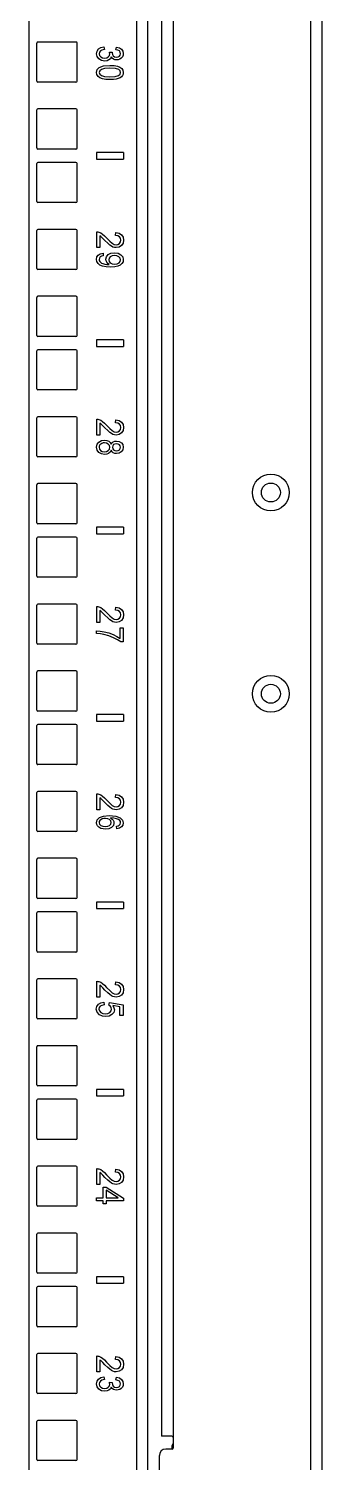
# Model space of a CAD drawing. Extents: x 8 to 102, y 11 to 162.
# Drawn here: x 28.77 to 31.51, y 53.18 to 66.57 of the extents above; entities that cross this region are included whole.
import ezdxf

# ---------------------------------------------------------------- set-up
doc = ezdxf.new("R2010")
doc.units = 0
doc.header["$MEASUREMENT"] = 0
doc.layers.add('TFR-TRI3', color=7, linetype='CONTINUOUS')

msp = doc.modelspace()

# ---------------------------------------------------------------- linework, layer by layer
at = {"layer": 'TFR-TRI3', "color": 113, "linetype": 'CONTINUOUS'}
for p, q in [((31.506, 11.26), (31.506, 107.017)), ((31.397, 104.587), (31.397, 13.694)), ((30.006, 103.717), (30.006, 53.425)), ((30.114, 103.727), (30.114, 53.415)), ((30.034, 53.425), (30.006, 53.425)), ((30.104, 53.425), (30.034, 53.425)), ((30.104, 53.305), (30.046, 53.305)), ((30.104, 53.425), (30.107, 53.424)), ((30.107, 53.424), (30.11, 53.423)), ((30.11, 53.423), (30.113, 53.42)), ((30.113, 53.42), (30.114, 53.417)), ((30.114, 53.417), (30.114, 53.415)), ((30.114, 53.415), (30.114, 53.315)), ((29.986, 51.23), (29.986, 53.245))]:
    msp.add_line(p, q, dxfattribs=at)
at = {"layer": 'TFR-TRI3', "color": 215, "linetype": 'CONTINUOUS'}
for p, q in [((28.768, 105.712), (28.768, 13.903)), ((29.773, 105.712), (29.773, 13.903)), ((29.878, 13.903), (29.878, 105.712)), ((28.843, 66.083), (28.843, 66.438)), ((28.844, 66.083), (28.844, 66.438)), ((29.208, 66.448), (28.853, 66.448)), ((29.218, 66.083), (29.218, 66.438)), ((29.208, 66.073), (28.853, 66.073)), ((28.843, 65.458), (28.843, 65.813)), ((28.844, 65.458), (28.844, 65.813)), ((29.208, 65.823), (28.853, 65.823)), ((29.218, 65.458), (29.218, 65.813)), ((29.208, 65.448), (28.853, 65.448)), ((28.843, 64.958), (28.843, 65.313)), ((28.844, 64.958), (28.844, 65.313)), ((29.208, 65.323), (28.853, 65.323)), ((29.218, 64.958), (29.218, 65.313)), ((29.208, 64.948), (28.853, 64.948)), ((28.843, 64.333), (28.843, 64.688)), ((28.844, 64.333), (28.844, 64.688)), ((29.208, 64.698), (28.853, 64.698)), ((29.218, 64.333), (29.218, 64.688)), ((29.208, 64.323), (28.853, 64.323)), ((28.843, 63.708), (28.843, 64.063)), ((28.844, 63.708), (28.844, 64.063)), ((29.208, 64.073), (28.853, 64.073)), ((29.218, 63.708), (29.218, 64.063)), ((29.208, 63.698), (28.853, 63.698)), ((28.843, 63.208), (28.843, 63.563)), ((28.844, 63.208), (28.844, 63.563)), ((29.208, 63.573), (28.853, 63.573)), ((29.218, 63.208), (29.218, 63.563)), ((29.208, 63.198), (28.853, 63.198)), ((29.208, 62.948), (28.853, 62.948)), ((28.843, 62.583), (28.843, 62.938)), ((28.844, 62.583), (28.844, 62.938)), ((29.218, 62.583), (29.218, 62.938)), ((29.208, 62.573), (28.853, 62.573)), ((28.843, 61.958), (28.843, 62.313)), ((28.844, 61.958), (28.844, 62.313)), ((29.208, 62.323), (28.853, 62.323)), ((29.218, 61.958), (29.218, 62.313)), ((29.208, 61.948), (28.853, 61.948)), ((28.843, 61.458), (28.843, 61.813)), ((28.844, 61.458), (28.844, 61.813)), ((29.208, 61.823), (28.853, 61.823)), ((29.218, 61.458), (29.218, 61.813)), ((29.208, 61.448), (28.853, 61.448)), ((28.843, 60.833), (28.843, 61.188)), ((28.844, 60.833), (28.844, 61.188)), ((29.208, 61.198), (28.853, 61.198)), ((29.218, 60.833), (29.218, 61.188)), ((29.208, 60.823), (28.853, 60.823)), ((28.843, 60.208), (28.843, 60.563)), ((28.844, 60.208), (28.844, 60.563)), ((29.208, 60.573), (28.853, 60.573)), ((29.218, 60.208), (29.218, 60.563)), ((29.208, 60.198), (28.853, 60.198)), ((28.843, 59.708), (28.843, 60.063)), ((28.844, 59.708), (28.844, 60.063)), ((29.208, 60.073), (28.853, 60.073)), ((29.218, 59.708), (29.218, 60.063)), ((29.208, 59.698), (28.853, 59.698)), ((28.843, 59.083), (28.843, 59.438)), ((28.844, 59.083), (28.844, 59.438)), ((29.208, 59.448), (28.853, 59.448)), ((29.218, 59.083), (29.218, 59.438)), ((29.208, 59.073), (28.853, 59.073)), ((28.843, 58.458), (28.843, 58.813)), ((28.844, 58.458), (28.844, 58.813)), ((29.208, 58.823), (28.853, 58.823)), ((29.218, 58.458), (29.218, 58.813)), ((29.208, 58.448), (28.853, 58.448)), ((28.843, 57.958), (28.843, 58.313)), ((28.844, 57.958), (28.844, 58.313)), ((29.208, 58.323), (28.853, 58.323)), ((29.218, 57.958), (29.218, 58.313)), ((29.208, 57.948), (28.853, 57.948)), ((28.843, 57.333), (28.843, 57.688)), ((28.844, 57.333), (28.844, 57.688)), ((29.208, 57.698), (28.853, 57.698)), ((29.218, 57.333), (29.218, 57.688)), ((29.208, 57.323), (28.853, 57.323)), ((28.843, 56.708), (28.843, 57.063)), ((28.844, 56.708), (28.844, 57.063)), ((29.208, 57.073), (28.853, 57.073)), ((29.218, 56.708), (29.218, 57.063)), ((29.208, 56.698), (28.853, 56.698)), ((28.843, 56.208), (28.843, 56.563)), ((28.844, 56.208), (28.844, 56.563)), ((29.208, 56.573), (28.853, 56.573)), ((29.218, 56.208), (29.218, 56.563)), ((29.208, 56.198), (28.853, 56.198)), ((28.843, 55.583), (28.843, 55.938)), ((28.844, 55.583), (28.844, 55.938)), ((29.208, 55.948), (28.853, 55.948)), ((29.218, 55.583), (29.218, 55.938)), ((29.208, 55.573), (28.853, 55.573)), ((28.843, 54.958), (28.843, 55.313)), ((28.844, 54.958), (28.844, 55.313)), ((29.208, 55.323), (28.853, 55.323)), ((29.218, 54.958), (29.218, 55.313)), ((29.208, 54.948), (28.853, 54.948)), ((28.843, 54.458), (28.843, 54.813)), ((28.844, 54.458), (28.844, 54.813)), ((29.208, 54.823), (28.853, 54.823)), ((29.218, 54.458), (29.218, 54.813)), ((29.208, 54.448), (28.853, 54.448)), ((28.843, 53.833), (28.843, 54.188)), ((28.844, 53.833), (28.844, 54.188)), ((29.208, 54.198), (28.853, 54.198)), ((29.218, 53.833), (29.218, 54.188)), ((29.208, 53.823), (28.853, 53.823)), ((29.208, 53.573), (28.853, 53.573)), ((28.843, 53.208), (28.843, 53.563)), ((28.844, 53.208), (28.844, 53.563)), ((29.218, 53.208), (29.218, 53.563)), ((29.208, 53.198), (28.853, 53.198))]:
    msp.add_line(p, q, dxfattribs=at)
at = {"layer": 'TFR-TRI3', "color": 3, "linetype": 'CONTINUOUS'}
for p, q in [((29.4, 66.339), (29.405, 66.363)), ((29.405, 66.312), (29.4, 66.339)), ((29.405, 66.363), (29.419, 66.384)), ((29.422, 66.29), (29.405, 66.312)), ((29.419, 66.384), (29.441, 66.398)), ((29.447, 66.275), (29.422, 66.29)), ((29.427, 66.353), (29.425, 66.339)), ((29.425, 66.339), (29.428, 66.322)), ((29.436, 66.364), (29.427, 66.353)), ((29.428, 66.322), (29.439, 66.309)), ((29.451, 66.373), (29.436, 66.364)), ((29.439, 66.309), (29.456, 66.3)), ((29.441, 66.398), (29.469, 66.404)), ((29.473, 66.379), (29.451, 66.373)), ((29.456, 66.3), (29.476, 66.297)), ((29.469, 66.404), (29.473, 66.379)), ((29.476, 66.297), (29.495, 66.3)), ((29.495, 66.3), (29.51, 66.308)), ((29.51, 66.308), (29.52, 66.321)), ((29.529, 66.292), (29.516, 66.28)), ((29.522, 66.345), (29.52, 66.354)), ((29.52, 66.354), (29.546, 66.352)), ((29.52, 66.321), (29.523, 66.337)), ((29.523, 66.337), (29.522, 66.345)), ((29.537, 66.308), (29.529, 66.292)), ((29.546, 66.296), (29.537, 66.308)), ((29.546, 66.352), (29.546, 66.349)), ((29.546, 66.349), (29.546, 66.348)), ((29.546, 66.348), (29.548, 66.332)), ((29.557, 66.287), (29.546, 66.296)), ((29.548, 66.332), (29.556, 66.319)), ((29.556, 66.319), (29.569, 66.309)), ((29.571, 66.282), (29.557, 66.287)), ((29.569, 66.309), (29.587, 66.306)), ((29.581, 66.376), (29.586, 66.401)), ((29.6, 66.372), (29.581, 66.376)), ((29.586, 66.401), (29.613, 66.394)), ((29.587, 66.306), (29.602, 66.308)), ((29.614, 66.364), (29.6, 66.372)), ((29.602, 66.308), (29.614, 66.315)), ((29.618, 66.288), (29.602, 66.282)), ((29.613, 66.394), (29.633, 66.38)), ((29.622, 66.353), (29.614, 66.364)), ((29.614, 66.315), (29.622, 66.326)), ((29.631, 66.297), (29.618, 66.288)), ((29.625, 66.339), (29.622, 66.353)), ((29.622, 66.326), (29.625, 66.339)), ((29.641, 66.309), (29.631, 66.297)), ((29.633, 66.38), (29.646, 66.362)), ((29.648, 66.324), (29.641, 66.309)), ((29.646, 66.362), (29.65, 66.34)), ((29.65, 66.34), (29.648, 66.324)), ((29.4, 66.163), (29.406, 66.19)), ((29.403, 66.143), (29.4, 66.163)), ((29.406, 66.19), (29.425, 66.21)), ((29.425, 66.21), (29.465, 66.225)), ((29.43, 66.179), (29.425, 66.163)), ((29.425, 66.163), (29.43, 66.147)), ((29.445, 66.192), (29.43, 66.179)), ((29.475, 66.201), (29.445, 66.192)), ((29.476, 66.27), (29.447, 66.275)), ((29.465, 66.225), (29.525, 66.23)), ((29.525, 66.204), (29.475, 66.201)), ((29.498, 66.273), (29.476, 66.27)), ((29.516, 66.28), (29.498, 66.273)), ((29.525, 66.23), (29.564, 66.228)), ((29.576, 66.201), (29.525, 66.204)), ((29.564, 66.228), (29.595, 66.223)), ((29.586, 66.28), (29.571, 66.282)), ((29.607, 66.191), (29.576, 66.201)), ((29.602, 66.282), (29.586, 66.28)), ((29.595, 66.223), (29.618, 66.213)), ((29.621, 66.179), (29.607, 66.191)), ((29.618, 66.213), (29.635, 66.2)), ((29.62, 66.147), (29.625, 66.164)), ((29.625, 66.164), (29.621, 66.179)), ((29.635, 66.2), (29.646, 66.184)), ((29.646, 66.184), (29.65, 66.163)), ((29.65, 66.163), (29.648, 66.148)), ((29.414, 66.126), (29.403, 66.143)), ((29.432, 66.113), (29.414, 66.126)), ((29.43, 66.147), (29.445, 66.134)), ((29.455, 66.104), (29.432, 66.113)), ((29.445, 66.134), (29.475, 66.125)), ((29.486, 66.098), (29.455, 66.104)), ((29.475, 66.125), (29.525, 66.122)), ((29.525, 66.097), (29.486, 66.098)), ((29.525, 66.122), (29.575, 66.125)), ((29.557, 66.098), (29.525, 66.097)), ((29.583, 66.101), (29.557, 66.098)), ((29.575, 66.125), (29.605, 66.134)), ((29.602, 66.107), (29.583, 66.101)), ((29.619, 66.114), (29.602, 66.107)), ((29.605, 66.134), (29.62, 66.147)), ((29.632, 66.123), (29.619, 66.114)), ((29.642, 66.134), (29.632, 66.123)), ((29.648, 66.148), (29.642, 66.134)), ((29.651, 65.415), (29.401, 65.415)), ((29.401, 65.415), (29.401, 65.355)), ((29.401, 65.355), (29.651, 65.355)), ((29.651, 65.415), (29.651, 65.355)), ((29.402, 64.527), (29.402, 64.675)), ((29.402, 64.675), (29.413, 64.674)), ((29.413, 64.674), (29.423, 64.672)), ((29.423, 64.672), (29.44, 64.665)), ((29.431, 64.637), (29.431, 64.527)), ((29.44, 64.632), (29.431, 64.637)), ((29.44, 64.665), (29.456, 64.654)), ((29.448, 64.625), (29.44, 64.632)), ((29.46, 64.614), (29.448, 64.625)), ((29.456, 64.654), (29.474, 64.638)), ((29.479, 64.593), (29.46, 64.614)), ((29.474, 64.638), (29.494, 64.618)), ((29.504, 64.568), (29.479, 64.593)), ((29.494, 64.618), (29.524, 64.587)), ((29.523, 64.551), (29.504, 64.568)), ((29.539, 64.54), (29.523, 64.551)), ((29.524, 64.587), (29.547, 64.568)), ((29.547, 64.568), (29.566, 64.558)), ((29.566, 64.558), (29.583, 64.555)), ((29.577, 64.642), (29.58, 64.67)), ((29.598, 64.638), (29.577, 64.642)), ((29.58, 64.67), (29.611, 64.663)), ((29.583, 64.555), (29.6, 64.558)), ((29.613, 64.629), (29.598, 64.638)), ((29.6, 64.558), (29.614, 64.567)), ((29.632, 64.546), (29.61, 64.532)), ((29.611, 64.663), (29.634, 64.648)), ((29.623, 64.615), (29.613, 64.629)), ((29.614, 64.567), (29.624, 64.58)), ((29.627, 64.598), (29.623, 64.615)), ((29.624, 64.58), (29.627, 64.598)), ((29.647, 64.568), (29.632, 64.546)), ((29.634, 64.648), (29.647, 64.626)), ((29.647, 64.626), (29.652, 64.597)), ((29.652, 64.597), (29.647, 64.568)), ((29.4, 64.418), (29.404, 64.44)), ((29.404, 64.397), (29.4, 64.418)), ((29.431, 64.527), (29.402, 64.527)), ((29.404, 64.44), (29.416, 64.457)), ((29.416, 64.457), (29.435, 64.47)), ((29.427, 64.43), (29.425, 64.418)), ((29.425, 64.418), (29.426, 64.407)), ((29.434, 64.44), (29.427, 64.43)), ((29.446, 64.447), (29.434, 64.44)), ((29.435, 64.47), (29.461, 64.476)), ((29.463, 64.452), (29.446, 64.447)), ((29.461, 64.476), (29.463, 64.452)), ((29.487, 64.419), (29.493, 64.442)), ((29.489, 64.404), (29.487, 64.419)), ((29.493, 64.442), (29.509, 64.462)), ((29.509, 64.462), (29.535, 64.475)), ((29.517, 64.429), (29.514, 64.413)), ((29.514, 64.413), (29.517, 64.397)), ((29.528, 64.442), (29.517, 64.429)), ((29.545, 64.451), (29.528, 64.442)), ((29.535, 64.475), (29.567, 64.479)), ((29.553, 64.532), (29.539, 64.54)), ((29.566, 64.454), (29.545, 64.451)), ((29.568, 64.528), (29.553, 64.532)), ((29.59, 64.451), (29.566, 64.454)), ((29.567, 64.479), (29.601, 64.475)), ((29.583, 64.527), (29.568, 64.528)), ((29.61, 64.532), (29.583, 64.527)), ((29.609, 64.441), (29.59, 64.451)), ((29.601, 64.475), (29.627, 64.461)), ((29.621, 64.428), (29.609, 64.441)), ((29.625, 64.412), (29.621, 64.428)), ((29.621, 64.397), (29.625, 64.412)), ((29.627, 64.461), (29.644, 64.44)), ((29.644, 64.44), (29.65, 64.415)), ((29.65, 64.415), (29.647, 64.396)), ((29.414, 64.379), (29.404, 64.397)), ((29.432, 64.364), (29.414, 64.379)), ((29.426, 64.407), (29.431, 64.397)), ((29.431, 64.397), (29.438, 64.39)), ((29.457, 64.354), (29.432, 64.364)), ((29.438, 64.39), (29.448, 64.383)), ((29.448, 64.383), (29.46, 64.378)), ((29.489, 64.347), (29.457, 64.354)), ((29.46, 64.378), (29.477, 64.374)), ((29.477, 64.374), (29.495, 64.371)), ((29.496, 64.391), (29.489, 64.404)), ((29.531, 64.345), (29.489, 64.347)), ((29.495, 64.371), (29.513, 64.37)), ((29.506, 64.379), (29.496, 64.391)), ((29.519, 64.37), (29.506, 64.379)), ((29.513, 64.37), (29.516, 64.37)), ((29.516, 64.37), (29.519, 64.37)), ((29.517, 64.397), (29.528, 64.384)), ((29.528, 64.384), (29.546, 64.376)), ((29.571, 64.347), (29.531, 64.345)), ((29.546, 64.376), (29.569, 64.373)), ((29.569, 64.373), (29.592, 64.376)), ((29.6, 64.354), (29.571, 64.347)), ((29.592, 64.376), (29.61, 64.384)), ((29.621, 64.364), (29.6, 64.354)), ((29.61, 64.384), (29.621, 64.397)), ((29.637, 64.379), (29.621, 64.364)), ((29.647, 64.396), (29.637, 64.379)), ((29.401, 63.665), (29.401, 63.605)), ((29.651, 63.665), (29.401, 63.665)), ((29.651, 63.665), (29.651, 63.605)), ((29.401, 63.605), (29.651, 63.605)), ((29.402, 62.925), (29.413, 62.924)), ((29.402, 62.777), (29.402, 62.925)), ((29.413, 62.924), (29.423, 62.922)), ((29.423, 62.922), (29.44, 62.915)), ((29.44, 62.882), (29.431, 62.887)), ((29.431, 62.887), (29.431, 62.777)), ((29.44, 62.915), (29.456, 62.904)), ((29.448, 62.875), (29.44, 62.882)), ((29.46, 62.864), (29.448, 62.875)), ((29.456, 62.904), (29.474, 62.888)), ((29.479, 62.843), (29.46, 62.864)), ((29.474, 62.888), (29.494, 62.868)), ((29.504, 62.818), (29.479, 62.843)), ((29.494, 62.868), (29.524, 62.837)), ((29.523, 62.801), (29.504, 62.818)), ((29.524, 62.837), (29.547, 62.818)), ((29.547, 62.818), (29.566, 62.808)), ((29.566, 62.808), (29.583, 62.805)), ((29.577, 62.892), (29.58, 62.92)), ((29.598, 62.888), (29.577, 62.892)), ((29.58, 62.92), (29.611, 62.913)), ((29.583, 62.805), (29.6, 62.808)), ((29.613, 62.879), (29.598, 62.888)), ((29.6, 62.808), (29.614, 62.817)), ((29.611, 62.913), (29.634, 62.898)), ((29.623, 62.865), (29.613, 62.879)), ((29.614, 62.817), (29.624, 62.83)), ((29.627, 62.848), (29.623, 62.865)), ((29.624, 62.83), (29.627, 62.848)), ((29.647, 62.818), (29.632, 62.796)), ((29.634, 62.898), (29.647, 62.876)), ((29.647, 62.876), (29.652, 62.847)), ((29.652, 62.847), (29.647, 62.818)), ((29.4, 62.662), (29.405, 62.69)), ((29.431, 62.777), (29.402, 62.777)), ((29.405, 62.69), (29.421, 62.711)), ((29.421, 62.711), (29.445, 62.725)), ((29.426, 62.673), (29.425, 62.662)), ((29.431, 62.684), (29.426, 62.673)), ((29.439, 62.693), (29.431, 62.684)), ((29.45, 62.699), (29.439, 62.693)), ((29.445, 62.725), (29.475, 62.73)), ((29.462, 62.703), (29.45, 62.699)), ((29.475, 62.704), (29.462, 62.703)), ((29.475, 62.73), (29.497, 62.727)), ((29.494, 62.701), (29.475, 62.704)), ((29.51, 62.692), (29.494, 62.701)), ((29.497, 62.727), (29.515, 62.72)), ((29.52, 62.679), (29.51, 62.692)), ((29.515, 62.72), (29.528, 62.707)), ((29.524, 62.663), (29.52, 62.679)), ((29.539, 62.79), (29.523, 62.801)), ((29.528, 62.707), (29.537, 62.691)), ((29.537, 62.691), (29.545, 62.704)), ((29.553, 62.782), (29.539, 62.79)), ((29.545, 62.704), (29.556, 62.714)), ((29.551, 62.676), (29.548, 62.662)), ((29.559, 62.687), (29.551, 62.676)), ((29.568, 62.778), (29.553, 62.782)), ((29.556, 62.714), (29.57, 62.72)), ((29.572, 62.693), (29.559, 62.687)), ((29.583, 62.777), (29.568, 62.778)), ((29.57, 62.72), (29.587, 62.721)), ((29.588, 62.696), (29.572, 62.693)), ((29.61, 62.782), (29.583, 62.777)), ((29.587, 62.721), (29.611, 62.717)), ((29.602, 62.693), (29.588, 62.696)), ((29.614, 62.686), (29.602, 62.693)), ((29.632, 62.796), (29.61, 62.782)), ((29.611, 62.717), (29.632, 62.705)), ((29.622, 62.676), (29.614, 62.686)), ((29.625, 62.663), (29.622, 62.676)), ((29.632, 62.705), (29.645, 62.687)), ((29.645, 62.687), (29.65, 62.663)), ((29.405, 62.635), (29.4, 62.662)), ((29.421, 62.614), (29.405, 62.635)), ((29.445, 62.6), (29.421, 62.614)), ((29.425, 62.662), (29.428, 62.646)), ((29.428, 62.646), (29.438, 62.632)), ((29.438, 62.632), (29.454, 62.624)), ((29.474, 62.595), (29.445, 62.6)), ((29.454, 62.624), (29.474, 62.621)), ((29.474, 62.621), (29.493, 62.624)), ((29.495, 62.598), (29.474, 62.595)), ((29.493, 62.624), (29.51, 62.633)), ((29.513, 62.605), (29.495, 62.598)), ((29.51, 62.633), (29.52, 62.646)), ((29.527, 62.617), (29.513, 62.605)), ((29.52, 62.646), (29.524, 62.663)), ((29.537, 62.634), (29.527, 62.617)), ((29.545, 62.62), (29.537, 62.634)), ((29.556, 62.611), (29.545, 62.62)), ((29.548, 62.662), (29.551, 62.649)), ((29.551, 62.649), (29.559, 62.639)), ((29.57, 62.605), (29.556, 62.611)), ((29.559, 62.639), (29.571, 62.632)), ((29.586, 62.604), (29.57, 62.605)), ((29.571, 62.632), (29.586, 62.629)), ((29.586, 62.629), (29.601, 62.632)), ((29.611, 62.608), (29.586, 62.604)), ((29.601, 62.632), (29.614, 62.639)), ((29.631, 62.62), (29.611, 62.608)), ((29.614, 62.639), (29.622, 62.65)), ((29.622, 62.65), (29.625, 62.663)), ((29.645, 62.639), (29.631, 62.62)), ((29.65, 62.663), (29.645, 62.639)), ((29.401, 61.915), (29.401, 61.855)), ((29.651, 61.915), (29.401, 61.915)), ((29.651, 61.915), (29.651, 61.855)), ((29.401, 61.855), (29.651, 61.855)), ((29.402, 61.175), (29.413, 61.174)), ((29.402, 61.027), (29.402, 61.175)), ((29.413, 61.174), (29.423, 61.172)), ((29.423, 61.172), (29.44, 61.165)), ((29.44, 61.132), (29.431, 61.137)), ((29.431, 61.137), (29.431, 61.027)), ((29.44, 61.165), (29.456, 61.154)), ((29.448, 61.125), (29.44, 61.132)), ((29.46, 61.114), (29.448, 61.125)), ((29.456, 61.154), (29.474, 61.138)), ((29.479, 61.093), (29.46, 61.114)), ((29.474, 61.138), (29.494, 61.118)), ((29.504, 61.068), (29.479, 61.093)), ((29.494, 61.118), (29.524, 61.087)), ((29.523, 61.051), (29.504, 61.068)), ((29.524, 61.087), (29.547, 61.068)), ((29.547, 61.068), (29.566, 61.058)), ((29.577, 61.142), (29.58, 61.17)), ((29.598, 61.138), (29.577, 61.142)), ((29.58, 61.17), (29.611, 61.163)), ((29.613, 61.129), (29.598, 61.138)), ((29.6, 61.058), (29.614, 61.067)), ((29.611, 61.163), (29.634, 61.148)), ((29.623, 61.115), (29.613, 61.129)), ((29.614, 61.067), (29.624, 61.08)), ((29.627, 61.098), (29.623, 61.115)), ((29.624, 61.08), (29.627, 61.098)), ((29.647, 61.068), (29.632, 61.046)), ((29.634, 61.148), (29.647, 61.126)), ((29.647, 61.126), (29.652, 61.097)), ((29.652, 61.097), (29.647, 61.068)), ((29.4, 60.949), (29.433, 60.946)), ((29.4, 60.923), (29.4, 60.949)), ((29.431, 61.027), (29.402, 61.027)), ((29.433, 60.946), (29.472, 60.939)), ((29.472, 60.939), (29.514, 60.928)), ((29.539, 61.04), (29.523, 61.051)), ((29.553, 61.032), (29.539, 61.04)), ((29.568, 61.028), (29.553, 61.032)), ((29.566, 61.058), (29.583, 61.055)), ((29.583, 61.027), (29.568, 61.028)), ((29.583, 61.055), (29.6, 61.058)), ((29.61, 61.032), (29.583, 61.027)), ((29.632, 61.046), (29.61, 61.032)), ((29.62, 60.977), (29.65, 60.977)), ((29.62, 60.877), (29.62, 60.977)), ((29.65, 60.977), (29.65, 60.845)), ((29.436, 60.919), (29.4, 60.923)), ((29.469, 60.913), (29.436, 60.919)), ((29.514, 60.901), (29.469, 60.913)), ((29.514, 60.928), (29.554, 60.913)), ((29.557, 60.884), (29.514, 60.901)), ((29.554, 60.913), (29.59, 60.896)), ((29.596, 60.865), (29.557, 60.884)), ((29.59, 60.896), (29.62, 60.877)), ((29.626, 60.845), (29.596, 60.865)), ((29.65, 60.845), (29.626, 60.845)), ((29.401, 60.165), (29.401, 60.105)), ((29.651, 60.165), (29.401, 60.165)), ((29.651, 60.165), (29.651, 60.105)), ((29.401, 60.105), (29.651, 60.105)), ((29.402, 59.425), (29.413, 59.424)), ((29.402, 59.277), (29.402, 59.425)), ((29.413, 59.424), (29.423, 59.422)), ((29.423, 59.422), (29.44, 59.415)), ((29.44, 59.382), (29.431, 59.387)), ((29.431, 59.387), (29.431, 59.277)), ((29.44, 59.415), (29.456, 59.404)), ((29.448, 59.375), (29.44, 59.382)), ((29.46, 59.364), (29.448, 59.375)), ((29.456, 59.404), (29.474, 59.388)), ((29.479, 59.343), (29.46, 59.364)), ((29.474, 59.388), (29.494, 59.368)), ((29.504, 59.318), (29.479, 59.343)), ((29.494, 59.368), (29.524, 59.337)), ((29.524, 59.337), (29.547, 59.318)), ((29.577, 59.392), (29.58, 59.42)), ((29.598, 59.388), (29.577, 59.392)), ((29.58, 59.42), (29.611, 59.413)), ((29.613, 59.379), (29.598, 59.388)), ((29.611, 59.413), (29.634, 59.398)), ((29.623, 59.365), (29.613, 59.379)), ((29.614, 59.317), (29.624, 59.33)), ((29.627, 59.348), (29.623, 59.365)), ((29.624, 59.33), (29.627, 59.348)), ((29.634, 59.398), (29.647, 59.376)), ((29.647, 59.376), (29.652, 59.347)), ((29.652, 59.347), (29.647, 59.318)), ((29.431, 59.277), (29.402, 59.277)), ((29.407, 59.183), (29.427, 59.204)), ((29.427, 59.204), (29.464, 59.218)), ((29.454, 59.191), (29.441, 59.184)), ((29.468, 59.195), (29.454, 59.191)), ((29.464, 59.218), (29.519, 59.223)), ((29.483, 59.196), (29.468, 59.195)), ((29.505, 59.193), (29.483, 59.196)), ((29.523, 59.301), (29.504, 59.318)), ((29.522, 59.185), (29.505, 59.193)), ((29.519, 59.223), (29.58, 59.218)), ((29.539, 59.29), (29.523, 59.301)), ((29.563, 59.198), (29.53, 59.2)), ((29.53, 59.2), (29.545, 59.19)), ((29.553, 59.282), (29.539, 59.29)), ((29.545, 59.19), (29.555, 59.179)), ((29.547, 59.318), (29.566, 59.308)), ((29.568, 59.278), (29.553, 59.282)), ((29.587, 59.193), (29.563, 59.198)), ((29.566, 59.308), (29.583, 59.305)), ((29.583, 59.277), (29.568, 59.278)), ((29.58, 59.218), (29.622, 59.202)), ((29.583, 59.305), (29.6, 59.308)), ((29.61, 59.282), (29.583, 59.277)), ((29.604, 59.185), (29.587, 59.193)), ((29.6, 59.308), (29.614, 59.317)), ((29.632, 59.296), (29.61, 59.282)), ((29.622, 59.202), (29.643, 59.181)), ((29.647, 59.318), (29.632, 59.296)), ((29.4, 59.156), (29.407, 59.183)), ((29.403, 59.14), (29.4, 59.156)), ((29.41, 59.125), (29.403, 59.14)), ((29.423, 59.113), (29.41, 59.125)), ((29.441, 59.103), (29.423, 59.113)), ((29.426, 59.167), (29.425, 59.156)), ((29.425, 59.156), (29.428, 59.143)), ((29.432, 59.176), (29.426, 59.167)), ((29.428, 59.143), (29.44, 59.131)), ((29.441, 59.184), (29.432, 59.176)), ((29.44, 59.131), (29.458, 59.123)), ((29.461, 59.098), (29.441, 59.103)), ((29.458, 59.123), (29.482, 59.12)), ((29.484, 59.096), (29.461, 59.098)), ((29.482, 59.12), (29.504, 59.123)), ((29.515, 59.1), (29.484, 59.096)), ((29.504, 59.123), (29.522, 59.131)), ((29.541, 59.112), (29.515, 59.1)), ((29.533, 59.172), (29.522, 59.185)), ((29.522, 59.131), (29.533, 59.143)), ((29.536, 59.157), (29.533, 59.172)), ((29.533, 59.143), (29.536, 59.157)), ((29.557, 59.131), (29.541, 59.112)), ((29.555, 59.179), (29.561, 59.166)), ((29.563, 59.153), (29.557, 59.131)), ((29.561, 59.166), (29.563, 59.153)), ((29.587, 59.123), (29.602, 59.126)), ((29.589, 59.099), (29.587, 59.123)), ((29.614, 59.105), (29.589, 59.099)), ((29.602, 59.126), (29.612, 59.132)), ((29.617, 59.175), (29.604, 59.185)), ((29.612, 59.132), (29.622, 59.142)), ((29.634, 59.117), (29.614, 59.105)), ((29.623, 59.166), (29.617, 59.175)), ((29.622, 59.142), (29.625, 59.155)), ((29.625, 59.155), (29.623, 59.166)), ((29.646, 59.133), (29.634, 59.117)), ((29.643, 59.181), (29.65, 59.154)), ((29.65, 59.154), (29.646, 59.133)), ((29.651, 58.415), (29.401, 58.415)), ((29.401, 58.415), (29.401, 58.355)), ((29.651, 58.415), (29.651, 58.355)), ((29.401, 58.355), (29.651, 58.355)), ((29.402, 57.527), (29.402, 57.675)), ((29.402, 57.675), (29.413, 57.674)), ((29.413, 57.674), (29.423, 57.672)), ((29.423, 57.672), (29.44, 57.665)), ((29.431, 57.637), (29.431, 57.527)), ((29.44, 57.632), (29.431, 57.637)), ((29.44, 57.665), (29.456, 57.654)), ((29.448, 57.625), (29.44, 57.632)), ((29.46, 57.614), (29.448, 57.625)), ((29.456, 57.654), (29.474, 57.638)), ((29.479, 57.593), (29.46, 57.614)), ((29.474, 57.638), (29.494, 57.618)), ((29.504, 57.568), (29.479, 57.593)), ((29.494, 57.618), (29.524, 57.587)), ((29.524, 57.587), (29.547, 57.568)), ((29.577, 57.642), (29.58, 57.67)), ((29.598, 57.638), (29.577, 57.642)), ((29.58, 57.67), (29.611, 57.663)), ((29.613, 57.629), (29.598, 57.638)), ((29.611, 57.663), (29.634, 57.648)), ((29.623, 57.615), (29.613, 57.629)), ((29.627, 57.598), (29.623, 57.615)), ((29.624, 57.58), (29.627, 57.598)), ((29.634, 57.648), (29.647, 57.626)), ((29.647, 57.626), (29.652, 57.597)), ((29.652, 57.597), (29.647, 57.568)), ((29.431, 57.527), (29.402, 57.527)), ((29.402, 57.44), (29.417, 57.46)), ((29.417, 57.46), (29.439, 57.474)), ((29.449, 57.449), (29.435, 57.441)), ((29.439, 57.474), (29.467, 57.481)), ((29.47, 57.454), (29.449, 57.449)), ((29.467, 57.481), (29.47, 57.454)), ((29.523, 57.551), (29.504, 57.568)), ((29.516, 57.453), (29.52, 57.476)), ((29.526, 57.446), (29.516, 57.453)), ((29.52, 57.476), (29.648, 57.456)), ((29.539, 57.54), (29.523, 57.551)), ((29.553, 57.532), (29.539, 57.54)), ((29.547, 57.568), (29.566, 57.558)), ((29.568, 57.528), (29.553, 57.532)), ((29.566, 57.558), (29.583, 57.555)), ((29.583, 57.527), (29.568, 57.528)), ((29.583, 57.555), (29.6, 57.558)), ((29.61, 57.532), (29.583, 57.527)), ((29.6, 57.558), (29.614, 57.567)), ((29.632, 57.546), (29.61, 57.532)), ((29.614, 57.567), (29.624, 57.58)), ((29.647, 57.568), (29.632, 57.546)), ((29.648, 57.456), (29.648, 57.355)), ((29.398, 57.415), (29.402, 57.44)), ((29.405, 57.385), (29.398, 57.415)), ((29.428, 57.361), (29.405, 57.385)), ((29.426, 57.429), (29.423, 57.415)), ((29.423, 57.415), (29.427, 57.398)), ((29.435, 57.441), (29.426, 57.429)), ((29.427, 57.398), (29.439, 57.384)), ((29.455, 57.349), (29.428, 57.361)), ((29.439, 57.384), (29.459, 57.375)), ((29.486, 57.345), (29.455, 57.349)), ((29.459, 57.375), (29.484, 57.372)), ((29.484, 57.372), (29.507, 57.375)), ((29.519, 57.35), (29.486, 57.345)), ((29.507, 57.375), (29.525, 57.384)), ((29.544, 57.363), (29.519, 57.35)), ((29.525, 57.384), (29.536, 57.398)), ((29.533, 57.437), (29.526, 57.446)), ((29.538, 57.427), (29.533, 57.437)), ((29.536, 57.398), (29.54, 57.415)), ((29.54, 57.415), (29.538, 57.427)), ((29.561, 57.384), (29.544, 57.363)), ((29.551, 57.447), (29.563, 57.428)), ((29.618, 57.436), (29.551, 57.447)), ((29.567, 57.409), (29.561, 57.384)), ((29.563, 57.428), (29.567, 57.409)), ((29.618, 57.355), (29.618, 57.436)), ((29.648, 57.355), (29.618, 57.355)), ((29.651, 56.665), (29.401, 56.665)), ((29.401, 56.665), (29.401, 56.605)), ((29.651, 56.665), (29.651, 56.605)), ((29.401, 56.605), (29.651, 56.605)), ((29.402, 55.777), (29.402, 55.925)), ((29.402, 55.925), (29.413, 55.924)), ((29.413, 55.924), (29.423, 55.922)), ((29.423, 55.922), (29.44, 55.915)), ((29.431, 55.887), (29.431, 55.777)), ((29.44, 55.882), (29.431, 55.887)), ((29.44, 55.915), (29.456, 55.904)), ((29.448, 55.875), (29.44, 55.882)), ((29.46, 55.864), (29.448, 55.875)), ((29.456, 55.904), (29.474, 55.888)), ((29.479, 55.843), (29.46, 55.864)), ((29.474, 55.888), (29.494, 55.868)), ((29.504, 55.818), (29.479, 55.843)), ((29.494, 55.868), (29.524, 55.837)), ((29.577, 55.892), (29.58, 55.92)), ((29.598, 55.888), (29.577, 55.892)), ((29.58, 55.92), (29.611, 55.913)), ((29.613, 55.879), (29.598, 55.888)), ((29.611, 55.913), (29.634, 55.898)), ((29.623, 55.865), (29.613, 55.879)), ((29.627, 55.848), (29.623, 55.865)), ((29.624, 55.83), (29.627, 55.848)), ((29.634, 55.898), (29.647, 55.876)), ((29.647, 55.876), (29.652, 55.847)), ((29.652, 55.847), (29.647, 55.818)), ((29.431, 55.777), (29.402, 55.777)), ((29.461, 55.653), (29.461, 55.75)), ((29.461, 55.75), (29.489, 55.75)), ((29.489, 55.75), (29.651, 55.648)), ((29.489, 55.723), (29.489, 55.653)), ((29.602, 55.653), (29.489, 55.723)), ((29.523, 55.801), (29.504, 55.818)), ((29.539, 55.79), (29.523, 55.801)), ((29.524, 55.837), (29.547, 55.818)), ((29.553, 55.782), (29.539, 55.79)), ((29.547, 55.818), (29.566, 55.808)), ((29.568, 55.778), (29.553, 55.782)), ((29.566, 55.808), (29.583, 55.805)), ((29.583, 55.777), (29.568, 55.778)), ((29.583, 55.805), (29.6, 55.808)), ((29.61, 55.782), (29.583, 55.777)), ((29.6, 55.808), (29.614, 55.817)), ((29.632, 55.796), (29.61, 55.782)), ((29.614, 55.817), (29.624, 55.83)), ((29.647, 55.818), (29.632, 55.796)), ((29.401, 55.653), (29.461, 55.653)), ((29.401, 55.625), (29.401, 55.653)), ((29.461, 55.625), (29.401, 55.625)), ((29.461, 55.595), (29.461, 55.625)), ((29.489, 55.595), (29.461, 55.595)), ((29.489, 55.653), (29.602, 55.653)), ((29.651, 55.625), (29.489, 55.625)), ((29.489, 55.625), (29.489, 55.595)), ((29.651, 55.648), (29.651, 55.625)), ((29.651, 54.915), (29.401, 54.915)), ((29.401, 54.915), (29.401, 54.855)), ((29.651, 54.915), (29.651, 54.855)), ((29.401, 54.855), (29.651, 54.855)), ((29.402, 54.175), (29.413, 54.174)), ((29.402, 54.027), (29.402, 54.175)), ((29.413, 54.174), (29.423, 54.172)), ((29.423, 54.172), (29.44, 54.165)), ((29.44, 54.132), (29.431, 54.137)), ((29.431, 54.137), (29.431, 54.027)), ((29.44, 54.165), (29.456, 54.154)), ((29.448, 54.125), (29.44, 54.132)), ((29.46, 54.114), (29.448, 54.125)), ((29.456, 54.154), (29.474, 54.138)), ((29.479, 54.093), (29.46, 54.114)), ((29.474, 54.138), (29.494, 54.118)), ((29.494, 54.118), (29.524, 54.087)), ((29.577, 54.142), (29.58, 54.17)), ((29.598, 54.138), (29.577, 54.142)), ((29.58, 54.17), (29.611, 54.163)), ((29.613, 54.129), (29.598, 54.138)), ((29.611, 54.163), (29.634, 54.148)), ((29.623, 54.115), (29.613, 54.129)), ((29.627, 54.098), (29.623, 54.115)), ((29.634, 54.148), (29.647, 54.126)), ((29.647, 54.126), (29.652, 54.097)), ((29.431, 54.027), (29.402, 54.027)), ((29.419, 53.959), (29.441, 53.973)), ((29.441, 53.973), (29.469, 53.979)), ((29.469, 53.979), (29.473, 53.954)), ((29.504, 54.068), (29.479, 54.093)), ((29.523, 54.051), (29.504, 54.068)), ((29.539, 54.04), (29.523, 54.051)), ((29.524, 54.087), (29.547, 54.068)), ((29.553, 54.032), (29.539, 54.04)), ((29.547, 54.068), (29.566, 54.058)), ((29.568, 54.028), (29.553, 54.032)), ((29.566, 54.058), (29.583, 54.055)), ((29.583, 54.027), (29.568, 54.028)), ((29.581, 53.951), (29.586, 53.976)), ((29.583, 54.055), (29.6, 54.058)), ((29.61, 54.032), (29.583, 54.027)), ((29.586, 53.976), (29.613, 53.969)), ((29.6, 54.058), (29.614, 54.067)), ((29.632, 54.046), (29.61, 54.032)), ((29.613, 53.969), (29.633, 53.955)), ((29.614, 54.067), (29.624, 54.08)), ((29.624, 54.08), (29.627, 54.098)), ((29.647, 54.068), (29.632, 54.046)), ((29.652, 54.097), (29.647, 54.068)), ((29.4, 53.914), (29.405, 53.938)), ((29.405, 53.887), (29.4, 53.914)), ((29.405, 53.938), (29.419, 53.959)), ((29.422, 53.865), (29.405, 53.887)), ((29.447, 53.85), (29.422, 53.865)), ((29.427, 53.928), (29.425, 53.914)), ((29.425, 53.914), (29.428, 53.897)), ((29.436, 53.939), (29.427, 53.928)), ((29.428, 53.897), (29.439, 53.884)), ((29.451, 53.948), (29.436, 53.939)), ((29.439, 53.884), (29.456, 53.875)), ((29.476, 53.845), (29.447, 53.85)), ((29.473, 53.954), (29.451, 53.948)), ((29.456, 53.875), (29.476, 53.872)), ((29.476, 53.872), (29.495, 53.875)), ((29.498, 53.848), (29.476, 53.845)), ((29.495, 53.875), (29.51, 53.883)), ((29.516, 53.855), (29.498, 53.848)), ((29.51, 53.883), (29.52, 53.896)), ((29.529, 53.867), (29.516, 53.855)), ((29.522, 53.92), (29.52, 53.929)), ((29.52, 53.929), (29.546, 53.927)), ((29.52, 53.896), (29.523, 53.912)), ((29.523, 53.912), (29.522, 53.92)), ((29.537, 53.883), (29.529, 53.867)), ((29.546, 53.871), (29.537, 53.883)), ((29.546, 53.927), (29.546, 53.924)), ((29.546, 53.924), (29.546, 53.923)), ((29.546, 53.923), (29.548, 53.907)), ((29.557, 53.862), (29.546, 53.871)), ((29.548, 53.907), (29.556, 53.894)), ((29.556, 53.894), (29.569, 53.884)), ((29.571, 53.857), (29.557, 53.862)), ((29.569, 53.884), (29.587, 53.881)), ((29.586, 53.855), (29.571, 53.857)), ((29.6, 53.947), (29.581, 53.951)), ((29.602, 53.857), (29.586, 53.855)), ((29.587, 53.881), (29.602, 53.883)), ((29.614, 53.939), (29.6, 53.947)), ((29.602, 53.883), (29.614, 53.89)), ((29.618, 53.863), (29.602, 53.857)), ((29.622, 53.928), (29.614, 53.939)), ((29.614, 53.89), (29.622, 53.901)), ((29.631, 53.872), (29.618, 53.863)), ((29.625, 53.914), (29.622, 53.928)), ((29.622, 53.901), (29.625, 53.914)), ((29.641, 53.884), (29.631, 53.872)), ((29.633, 53.955), (29.646, 53.937)), ((29.648, 53.899), (29.641, 53.884)), ((29.646, 53.937), (29.65, 53.915)), ((29.65, 53.915), (29.648, 53.899))]:
    msp.add_line(p, q, dxfattribs=at)
at = {"layer": 'TFR-TRI3', "color": 30, "linetype": 'CONTINUOUS'}
msp.add_line((30.107, 53.305), (30.107, 53.338), dxfattribs=at)
at = {"layer": 'TFR-TRI3', "color": 113, "linetype": 'CONTINUOUS'}
for centre, radius in [((31.026, 62.24), 0.172), ((31.026, 62.24), 0.0885), ((31.026, 60.36), 0.172), ((31.026, 60.36), 0.0885)]:
    msp.add_circle(centre, radius, dxfattribs=at)
at = {"layer": 'TFR-TRI3', "color": 215, "linetype": 'CONTINUOUS'}
for centre, start, end in [((28.853, 66.438), 90, 180), ((28.854, 66.438), 90, 180), ((29.208, 66.438), 0, 90), ((28.853, 66.083), 180, 270), ((28.854, 66.083), 180, 270), ((29.208, 66.083), 270, 0), ((28.853, 65.813), 90, 180), ((28.854, 65.813), 90, 180), ((29.208, 65.813), 0, 90), ((28.853, 65.458), 180, 270), ((28.854, 65.458), 180, 270), ((29.208, 65.458), 270, 0), ((28.853, 65.313), 90, 180), ((28.854, 65.313), 90, 180), ((29.208, 65.313), 0, 90), ((28.853, 64.958), 180, 270), ((28.854, 64.958), 180, 270), ((29.208, 64.958), 270, 0), ((28.853, 64.688), 90, 180), ((28.854, 64.688), 90, 180), ((29.208, 64.688), 0, 90), ((28.853, 64.333), 180, 270), ((28.854, 64.333), 180, 270), ((29.208, 64.333), 270, 0), ((28.853, 64.063), 90, 180), ((28.854, 64.063), 90, 180), ((29.208, 64.063), 0, 90), ((28.853, 63.708), 180, 270), ((28.854, 63.708), 180, 270), ((29.208, 63.708), 270, 0), ((28.853, 63.563), 90, 180), ((28.854, 63.563), 90, 180), ((29.208, 63.563), 0, 90), ((28.853, 63.208), 180, 270), ((28.854, 63.208), 180, 270), ((29.208, 63.208), 270, 0), ((28.853, 62.938), 90, 180), ((28.854, 62.938), 90, 180), ((29.208, 62.938), 0, 90), ((28.853, 62.583), 180, 270), ((28.854, 62.583), 180, 270), ((29.208, 62.583), 270, 0), ((28.853, 62.313), 90, 180), ((28.854, 62.313), 90, 180), ((29.208, 62.313), 0, 90), ((28.853, 61.958), 180, 270), ((28.854, 61.958), 180, 270), ((29.208, 61.958), 270, 0), ((28.853, 61.813), 90, 180), ((28.854, 61.813), 90, 180), ((29.208, 61.813), 0, 90), ((28.853, 61.458), 180, 270), ((28.854, 61.458), 180, 270), ((29.208, 61.458), 270, 0), ((28.853, 61.188), 90, 180), ((28.854, 61.188), 90, 180), ((29.208, 61.188), 0, 90), ((28.853, 60.833), 180, 270), ((28.854, 60.833), 180, 270), ((29.208, 60.833), 270, 0), ((28.853, 60.563), 90, 180), ((28.854, 60.563), 90, 180), ((29.208, 60.563), 0, 90), ((28.853, 60.208), 180, 270), ((28.854, 60.208), 180, 270), ((29.208, 60.208), 270, 0), ((28.853, 60.063), 90, 180), ((28.854, 60.063), 90, 180), ((29.208, 60.063), 0, 90), ((28.853, 59.708), 180, 270), ((28.854, 59.708), 180, 270), ((29.208, 59.708), 270, 0), ((28.853, 59.438), 90, 180), ((28.854, 59.438), 90, 180), ((29.208, 59.438), 0, 90), ((28.853, 59.083), 180, 270), ((28.854, 59.083), 180, 270), ((29.208, 59.083), 270, 0), ((28.853, 58.813), 90, 180), ((28.854, 58.813), 90, 180), ((29.208, 58.813), 0, 90), ((28.853, 58.458), 180, 270), ((28.854, 58.458), 180, 270), ((29.208, 58.458), 270, 0), ((28.853, 58.313), 90, 180), ((28.854, 58.313), 90, 180), ((29.208, 58.313), 0, 90), ((28.853, 57.958), 180, 270), ((28.854, 57.958), 180, 270), ((29.208, 57.958), 270, 0), ((28.853, 57.688), 90, 180), ((28.854, 57.688), 90, 180), ((29.208, 57.688), 0, 90), ((28.853, 57.333), 180, 270), ((28.854, 57.333), 180, 270), ((29.208, 57.333), 270, 0), ((28.853, 57.063), 90, 180), ((28.854, 57.063), 90, 180), ((29.208, 57.063), 0, 90), ((28.853, 56.708), 180, 270), ((28.854, 56.708), 180, 270), ((29.208, 56.708), 270, 0), ((28.853, 56.563), 90, 180), ((28.854, 56.563), 90, 180), ((29.208, 56.563), 0, 90), ((28.853, 56.208), 180, 270), ((28.854, 56.208), 180, 270), ((29.208, 56.208), 270, 0), ((28.853, 55.938), 90, 180), ((28.854, 55.938), 90, 180), ((29.208, 55.938), 0, 90), ((28.853, 55.583), 180, 270), ((28.854, 55.583), 180, 270), ((29.208, 55.583), 270, 0), ((28.853, 55.313), 90, 180), ((28.854, 55.313), 90, 180), ((29.208, 55.313), 0, 90), ((28.853, 54.958), 180, 270), ((28.854, 54.958), 180, 270), ((29.208, 54.958), 270, 0), ((28.853, 54.813), 90, 180), ((28.854, 54.813), 90, 180), ((29.208, 54.813), 0, 90), ((28.853, 54.458), 180, 270), ((28.854, 54.458), 180, 270), ((29.208, 54.458), 270, 0), ((28.853, 54.188), 90, 180), ((28.854, 54.188), 90, 180), ((29.208, 54.188), 0, 90), ((28.853, 53.833), 180, 270), ((28.854, 53.833), 180, 270), ((29.208, 53.833), 270, 0), ((28.853, 53.563), 90, 180), ((28.854, 53.563), 90, 180), ((29.208, 53.563), 0, 90), ((28.853, 53.208), 180, 270), ((28.854, 53.208), 180, 270), ((29.208, 53.208), 270, 0)]:
    msp.add_arc(centre, 0.01, start, end, dxfattribs=at)
at = {"layer": 'TFR-TRI3', "color": 113, "linetype": 'CONTINUOUS'}
for centre, radius, start, end in [((30.046, 53.245), 0.06, 90, 180), ((30.104, 53.315), 0.01, 270, 0)]:
    msp.add_arc(centre, radius, start, end, dxfattribs=at)
at = {"layer": 'TFR-TRI3', "color": 30, "linetype": 'CONTINUOUS'}
msp.add_arc((30.137, 53.338), 0.03, 140.0555, 180, dxfattribs=at)

doc.saveas('drawing.dxf')
